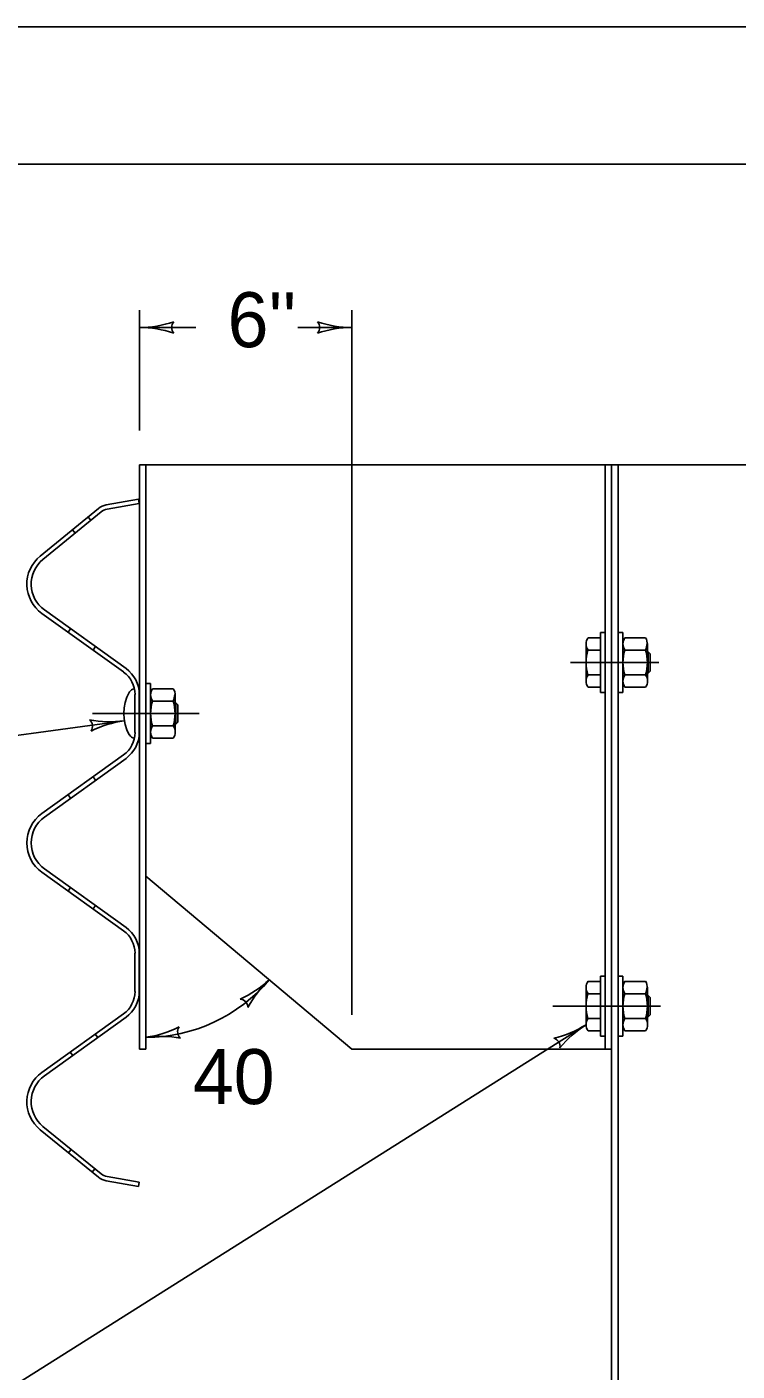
# Model space of a CAD drawing. Extents: x 1000 to 1036.3, y 1000 to 1022.
# Drawn here: x 1026.114 to 1028.699, y 1017.11 to 1022 of the extents above; entities that cross this region are included whole.
import ezdxf

# ---------------------------------------------------------------- set-up
doc = ezdxf.new("R2010")
doc.units = 0
for name, color, linetype in [('Level 1', 7, 'Continuous'), ('Level 10', 7, 'Continuous'), ('Level 11', 7, 'Continuous')]:
    doc.layers.add(name, color=color, linetype=linetype)

msp = doc.modelspace()

# ---------------------------------------------------------------- linework, layer by layer
at = {"layer": 'Level 1'}
for p, q in [((1026.5237, 1020.5315), (1026.5237, 1020.969)), ((1027.2971, 1018.4065), (1027.2971, 1020.969)), ((1026.7288, 1020.9065), (1026.5237, 1020.9065)), ((1027.2971, 1020.9065), (1027.1004, 1020.9065)), ((1028.2423, 1020.4065), (1026.5237, 1020.4065)), ((1026.5237, 1020.4065), (1026.5237, 1018.2815)), ((1026.5471, 1020.4065), (1026.5471, 1018.2815)), ((1028.2189, 1020.4065), (1028.2189, 1018.2815)), ((1028.2423, 1020.4065), (1028.9767, 1020.4065)), ((1028.2423, 1020.4065), (1028.2423, 1015.7218)), ((1028.2423, 1020.4065), (1028.2423, 1018.2815)), ((1028.2658, 1020.4065), (1028.2658, 1015.7218)), ((1026.5208, 1020.2815), (1026.4035, 1020.2608)), ((1026.5235, 1020.2662), (1026.4063, 1020.2454)), ((1026.5208, 1020.2815), (1026.5235, 1020.2662)), ((1026.3751, 1020.2478), (1026.1628, 1020.0748)), ((1026.385, 1020.2357), (1026.1727, 1020.0628)), ((1026.3473, 1020.2049), (1026.3375, 1020.2171)), ((1026.2906, 1020.1588), (1026.2807, 1020.1709)), ((1026.4663, 1019.6533), (1026.1692, 1019.8663)), ((1026.4753, 1019.6658), (1026.1782, 1019.8789)), ((1026.2735, 1019.8107), (1026.2645, 1019.7981)), ((1028.1565, 1019.7779), (1028.2013, 1019.7779)), ((1028.2013, 1019.7971), (1028.2189, 1019.7971)), ((1028.2013, 1019.7971), (1028.2013, 1019.5783)), ((1028.2658, 1019.7971), (1028.2833, 1019.7971)), ((1028.2833, 1019.7971), (1028.2833, 1019.5783)), ((1028.2906, 1019.7779), (1028.3653, 1019.7779)), ((1026.3644, 1019.7454), (1026.3553, 1019.7328)), ((1028.1493, 1019.7553), (1028.1493, 1019.6201)), ((1028.1559, 1019.7328), (1028.2013, 1019.7328)), ((1028.2833, 1019.7553), (1028.2833, 1019.6201)), ((1028.29, 1019.7328), (1028.3658, 1019.7328)), ((1028.3725, 1019.7563), (1028.3725, 1019.6201)), ((1028.3829, 1019.719), (1028.3751, 1019.7268)), ((1028.3751, 1019.7268), (1028.3751, 1019.6487)), ((1028.3829, 1019.6565), (1028.3829, 1019.719)), ((1028.4144, 1019.6878), (1028.0929, 1019.6878)), ((1028.1564, 1019.6426), (1028.2013, 1019.6426)), ((1028.2905, 1019.6426), (1028.3658, 1019.6426)), ((1028.3751, 1019.6487), (1028.3829, 1019.6565)), ((1026.5079, 1019.4328), (1026.5079, 1019.5718)), ((1026.5235, 1019.4328), (1026.5235, 1019.5718)), ((1026.5471, 1019.6117), (1026.5647, 1019.6117)), ((1026.5647, 1019.6117), (1026.5647, 1019.3929)), ((1026.5647, 1019.5699), (1026.5647, 1019.4347)), ((1026.5719, 1019.5925), (1026.6467, 1019.5925)), ((1026.6538, 1019.5708), (1026.6538, 1019.4347)), ((1028.1565, 1019.5975), (1028.2013, 1019.5975)), ((1028.2013, 1019.5783), (1028.2189, 1019.5783)), ((1028.2658, 1019.5783), (1028.2833, 1019.5783)), ((1028.2906, 1019.5975), (1028.3658, 1019.5975)), ((1026.5713, 1019.5474), (1026.6472, 1019.5474)), ((1026.6643, 1019.5336), (1026.6564, 1019.5414)), ((1026.6564, 1019.5414), (1026.6564, 1019.4633)), ((1026.6643, 1019.4711), (1026.6643, 1019.5336)), ((1024.6725, 1019.232), (1026.469, 1019.4758)), ((1026.7418, 1019.5023), (1026.3538, 1019.5023)), ((1026.4873, 1019.4248), (1026.4877, 1019.4242)), ((1026.5718, 1019.4572), (1026.6472, 1019.4572)), ((1026.6564, 1019.4633), (1026.6643, 1019.4711)), ((1026.5471, 1019.3929), (1026.5647, 1019.3929)), ((1026.5719, 1019.4121), (1026.6472, 1019.4121)), ((1026.1692, 1019.1382), (1026.4663, 1019.3514)), ((1026.1782, 1019.1256), (1026.4753, 1019.3388)), ((1026.3644, 1019.2592), (1026.3553, 1019.2718)), ((1026.2735, 1019.194), (1026.2645, 1019.2066)), ((1026.1782, 1018.9374), (1026.4753, 1018.7243)), ((1026.1692, 1018.9248), (1026.4663, 1018.7116)), ((1027.2971, 1018.2815), (1026.5471, 1018.9108)), ((1026.2735, 1018.869), (1026.2645, 1018.8564)), ((1026.3644, 1018.8038), (1026.3553, 1018.7913)), ((1026.5079, 1018.4913), (1026.5079, 1018.6302)), ((1026.5235, 1018.4913), (1026.5235, 1018.6302)), ((1028.2013, 1018.5471), (1028.2189, 1018.5471)), ((1028.2013, 1018.5471), (1028.2013, 1018.3283)), ((1028.2658, 1018.5471), (1028.2833, 1018.5471)), ((1028.2833, 1018.5471), (1028.2833, 1018.3283)), ((1028.1493, 1018.5053), (1028.1493, 1018.3701)), ((1028.1565, 1018.5279), (1028.2013, 1018.5279)), ((1028.2833, 1018.5053), (1028.2833, 1018.3701)), ((1028.2906, 1018.5279), (1028.3653, 1018.5279)), ((1028.3725, 1018.5063), (1028.3725, 1018.3701)), ((1028.1559, 1018.4828), (1028.2013, 1018.4828)), ((1028.29, 1018.4828), (1028.3658, 1018.4828)), ((1028.3829, 1018.469), (1028.3751, 1018.4768)), ((1028.3751, 1018.4768), (1028.3751, 1018.3987)), ((1028.3829, 1018.4065), (1028.3829, 1018.469)), ((1026.4663, 1018.4098), (1026.1692, 1018.1967)), ((1026.4753, 1018.3972), (1026.1782, 1018.1841)), ((1028.42, 1018.4378), (1028.0282, 1018.4378)), ((1028.3751, 1018.3987), (1028.3829, 1018.4065)), ((1024.936, 1016.3439), (1028.1493, 1018.3701)), ((1028.1564, 1018.3926), (1028.2013, 1018.3926)), ((1028.1565, 1018.3475), (1028.2013, 1018.3475)), ((1028.2905, 1018.3926), (1028.3658, 1018.3926)), ((1028.2906, 1018.3475), (1028.3658, 1018.3475)), ((1026.3723, 1018.3233), (1026.3633, 1018.3358)), ((1028.2013, 1018.3283), (1028.2189, 1018.3283)), ((1028.2658, 1018.3283), (1028.2833, 1018.3283)), ((1026.2814, 1018.2581), (1026.2724, 1018.2707)), ((1026.5471, 1018.2815), (1026.5237, 1018.2815)), ((1028.2423, 1018.2815), (1027.2971, 1018.2815)), ((1026.3751, 1017.8152), (1026.1628, 1017.9882)), ((1026.385, 1017.8273), (1026.1727, 1018.0003)), ((1026.2756, 1017.9164), (1026.2658, 1017.9043)), ((1026.3623, 1017.8458), (1026.3524, 1017.8338)), ((1026.5235, 1017.7968), (1026.4063, 1017.8176)), ((1026.5208, 1017.7815), (1026.4035, 1017.8023)), ((1026.5235, 1017.7968), (1026.5208, 1017.7815))]:
    msp.add_line(p, q, dxfattribs=at)
for centre, radius, start, end in [((1026.5237, 1021.2974), 0.3909, 269.9878, 270), ((1026.5237, 1021.2974), 0.3909, 270, 288.6688), ((1026.5237, 1020.5156), 0.3909, 71.3472, 89.9939), ((1026.6723, 1020.9065), 0.0313, 138.7746, 220.8913), ((1027.1484, 1020.9065), 0.0313, 318.7746, 40.8913), ((1027.2971, 1020.5156), 0.3909, 90, 108.6688), ((1027.2971, 1021.2974), 0.3909, 251.3472, 269.9939), ((1027.2971, 1020.5156), 0.3909, 89.9878, 90), ((1026.4143, 1020.1999), 0.0619, 100.0299, 129.1658), ((1026.4143, 1020.1999), 0.0463, 100.0299, 129.1658), ((1026.2457, 1019.973), 0.1313, 129.164, 234.3274), ((1026.2457, 1019.973), 0.1157, 129.164, 234.3274), ((1028.1883, 1019.7554), 0.039, 144.7163, 215.2941), ((1028.3224, 1019.7554), 0.039, 144.7163, 215.2941), ((1028.3334, 1019.7554), 0.0391, 356.1403, 35.2445), ((1028.3055, 1019.6877), 0.1562, 163.2203, 196.7794), ((1028.4396, 1019.6877), 0.1562, 163.2203, 196.7794), ((1028.2163, 1019.778), 0.1562, 343.2206, 352.3784), ((1028.2163, 1019.6877), 0.1562, 343.205, 16.7869), ((1026.4078, 1019.5717), 0.1002, 359.9946, 54.3274), ((1026.4078, 1019.5717), 0.1157, 359.9946, 54.3274), ((1028.1883, 1019.6201), 0.039, 144.6935, 215.3065), ((1028.3224, 1019.6201), 0.039, 144.6935, 215.3065), ((1028.3339, 1019.6201), 0.0391, 324.7376, 35.2445), ((1026.623, 1019.5023), 0.1563, 149.9358, 209.729), ((1026.508, 1019.5688), 0.0234, 94.8904, 150.0207), ((1026.6038, 1019.57), 0.039, 144.7163, 215.2941), ((1026.6148, 1019.57), 0.0391, 356.1403, 35.2445), ((1026.4976, 1019.5926), 0.1562, 343.2206, 352.3784), ((1026.7209, 1019.5023), 0.1562, 163.2203, 196.7794), ((1026.4976, 1019.5023), 0.1562, 343.205, 16.7869), ((1026.4164, 1019.8631), 0.3909, 259.0739, 277.7206), ((1026.3217, 1019.4558), 0.0313, 326.5013, 48.618), ((1026.5216, 1019.0884), 0.3909, 97.7267, 116.3955), ((1026.5216, 1019.0884), 0.3909, 97.7145, 97.7267), ((1026.4078, 1019.4329), 0.1002, 305.6726, 0), ((1026.4078, 1019.4329), 0.1157, 305.6726, 0), ((1026.508, 1019.4359), 0.0234, 210.0234, 265.1759), ((1026.6037, 1019.4347), 0.039, 144.6935, 215.3065), ((1026.6153, 1019.4347), 0.0391, 324.7376, 35.2445), ((1026.2457, 1019.0315), 0.1313, 125.6726, 180), ((1026.2457, 1019.0315), 0.1157, 125.6726, 180), ((1026.2457, 1019.0315), 0.1313, 180, 234.3274), ((1026.2968, 1018.6857), 0.3909, 117.8004, 117.8127), ((1026.2457, 1019.0315), 0.1157, 180, 234.3274), ((1026.4078, 1018.6301), 0.1002, 0, 54.3274), ((1026.4078, 1018.6301), 0.1157, 0, 54.3274), ((1026.5471, 1018.9108), 0.5866, 270, 319.9996), ((1026.7298, 1018.8197), 0.3909, 294.3435, 312.9902), ((1027.2631, 1018.2478), 0.3909, 132.9963, 151.6651), ((1027.2631, 1018.2478), 0.3909, 132.9841, 132.9963), ((1028.1883, 1018.5054), 0.039, 144.7163, 215.2941), ((1028.3224, 1018.5054), 0.039, 144.7163, 215.2941), ((1028.3334, 1018.5054), 0.0391, 356.1403, 35.2445), ((1028.2163, 1018.528), 0.1562, 343.2206, 352.3784), ((1026.4078, 1018.4913), 0.1002, 305.6726, 0.0054), ((1026.4078, 1018.4913), 0.1157, 305.6726, 0.0054), ((1026.8877, 1018.4324), 0.0313, 1.7709, 83.8876), ((1028.3055, 1018.4377), 0.1562, 163.2203, 196.7794), ((1028.4396, 1018.4377), 0.1562, 163.2203, 196.7794), ((1028.2163, 1018.4377), 0.1562, 343.205, 16.7869), ((1026.493, 1018.7114), 0.3909, 277.9453, 296.6141), ((1026.6943, 1018.3447), 0.0313, 146.7199, 228.8366), ((1027.9407, 1018.7008), 0.3909, 283.5813, 302.228), ((1028.3578, 1018.0394), 0.3909, 122.2341, 140.9029), ((1028.1883, 1018.3701), 0.039, 144.6935, 215.3065), ((1028.3578, 1018.0394), 0.3909, 122.2219, 122.2341), ((1028.3224, 1018.3701), 0.039, 144.6935, 215.3065), ((1028.3339, 1018.3701), 0.0391, 324.7376, 35.2445), ((1026.493, 1018.7114), 0.3909, 277.9331, 277.9453), ((1026.6011, 1017.937), 0.3909, 79.2925, 97.9392), ((1028.0235, 1018.2908), 0.0313, 351.0087, 73.1254), ((1026.2457, 1018.09), 0.1313, 125.6726, 230.836), ((1026.2457, 1018.09), 0.1157, 125.6726, 230.836), ((1026.4143, 1017.8631), 0.0619, 230.8342, 259.9701), ((1026.4143, 1017.8631), 0.0463, 230.8342, 259.9701)]:
    msp.add_arc(centre, radius, start, end, dxfattribs=at)
at = {"layer": 'Level 10'}
for p, q in [((1000, 1022), (1036, 1022)), ((1007, 1021.5), (1035.5, 1021.5))]:
    msp.add_line(p, q, dxfattribs=at)
at = {"layer": 'Level 11'}
msp.add_lwpolyline([(1007, 1000.5), (1035.5, 1000.5), (1035.5, 1021.5), (1007, 1021.5)], close=True, dxfattribs=at)

# ---------------------------------------------------------------- texts
at = {"layer": 'Level 1'}
for s, p in [("6''", (1026.8448, 1020.8348)), ('40', (1026.7183, 1018.0813))]:
    msp.add_text(s, height=0.2, dxfattribs=at).set_placement(p)

doc.saveas('drawing.dxf')
